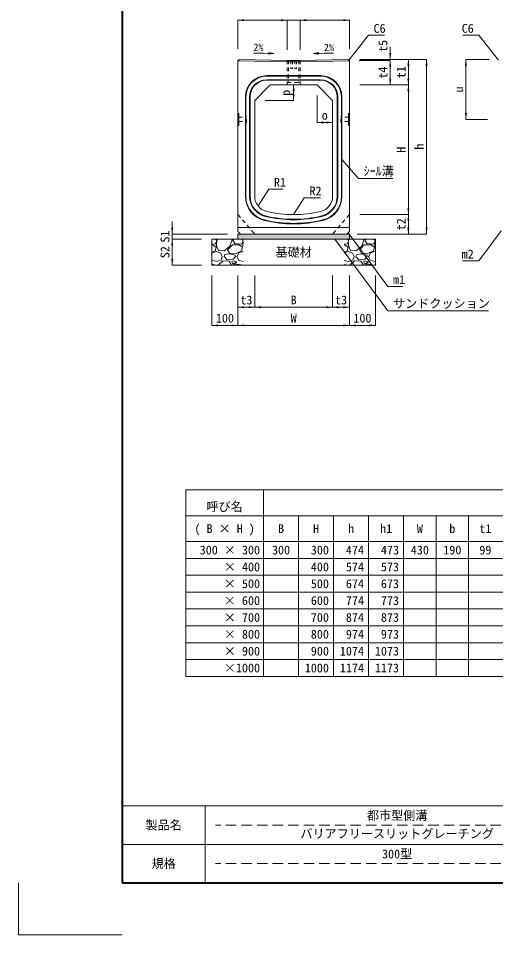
# Model space of a CAD drawing. Units: millimetres at full size, sheet at 1:20. Extents: x -285 to 21875, y 5903 to 11843.
# Drawn here: x -285 to 1555, y 5903 to 9438 of the extents above; entities that cross this region are included whole.
import ezdxf
from ezdxf.enums import TextEntityAlignment as Align

# ---------------------------------------------------------------- set-up
doc = ezdxf.new("R2010")
doc.units = ezdxf.units.MM
doc.header["$LTSCALE"] = 20
doc.linetypes.add('USER1', pattern=[3, 2, -1])
doc.linetypes.add('USER2', pattern=[1.35, 0.75, -0.6])
for name, color, linetype, lineweight in [('Defpoints_2', 8, 'Continuous', 0), ('インサート', 3, 'USER2', 5), ('グレーチング', 7, 'Continuous', 13), ('ハッチング_基礎', 150, 'Continuous', 9), ('図枠', 7, 'Continuous', 5), ('寸法線', 7, 'Continuous', 13), ('寸法表', 7, 'Continuous', 13), ('引出線', 4, 'Continuous', 13), ('本体', 2, 'Continuous', 13), ('目地', 132, 'Continuous', 5), ('舗装・基礎', 3, 'Continuous', 13)]:
    doc.layers.add(name, color=color, linetype=linetype, lineweight=lineweight)
doc.layers.add('ハッチング_モルタル', color=30, linetype='Continuous')
doc.layers.add('文字', color=7, linetype='Continuous')
doc.styles.add('ＭＳ ゴシック', font='')
doc.styles.get('ＭＳ ゴシック').set_extended_font_data('MS Gothic')

# ---------------------------------------------------------------- blocks, each defined once
blk = doc.blocks.new('filled_arrow')
at = {"color": 0, "linetype": 'Continuous', "lineweight": -2}
blk.add_solid([(7.5, 1.25), (0, 0), (7.5, -1.25)], dxfattribs=at)
blk = doc.blocks.new('open_arrow')
at = {"color": 0, "linetype": 'Continuous', "lineweight": -2}
blk.add_lwpolyline([(7.5, 1.25), (0, 0), (7.5, -1.25)], dxfattribs=at)

msp = doc.modelspace()

# ---------------------------------------------------------------- hatches: boundary and pattern name
at = {"layer": 'ハッチング_モルタル'}
msp.add_hatch(color=256, dxfattribs=at).paths.add_polyline_path([(991.04, 8586.16), (991.04, 8606.16), (561.04, 8606.16), (561.04, 8586.16)])

# ---------------------------------------------------------------- linework, layer by layer
at = {"layer": 'Defpoints_2'}
for p, q in [((359.97, 7519.53), (659.97, 7519.53)), ((659.97, 7354.53), (794.97, 7354.53)), ((1199.97, 7354.53), (3219.97, 7354.53)), ((659.97, 7289.53), (794.97, 7289.53)), ((1199.97, 7289.53), (3219.97, 7289.53)), ((659.97, 7224.53), (794.97, 7224.53)), ((1199.97, 7224.53), (3094.97, 7224.53)), ((659.97, 7159.53), (794.97, 7159.53)), ((1199.97, 7159.53), (3219.97, 7159.53)), ((659.97, 7094.53), (794.97, 7094.53)), ((1199.97, 7094.53), (3219.97, 7094.53)), ((659.97, 7029.53), (794.97, 7029.53)), ((1199.97, 7029.53), (3094.97, 7029.53)), ((659.97, 6964.53), (794.97, 6964.53)), ((1199.97, 6964.53), (3219.97, 6964.53))]:
    msp.add_line(p, q, dxfattribs=at)
at = {"layer": 'Defpoints_2', "color": 7, "lineweight": 13}
for p in [(-285.03, 6103.12), (114.97, 5903.12)]:
    msp.add_line(p, (-285.03, 5903.12), dxfattribs=at)
at = {"layer": 'インサート'}
for p, q in [((564.24, 9056.96), (591.24, 9056.96)), ((564.24, 9056.96), (564.24, 9039.96)), ((594.24, 9060.96), (591.24, 9060.96)), ((591.24, 9060.96), (591.24, 9035.96)), ((594.24, 9035.96), (594.24, 9060.96)), ((957.84, 9060.96), (960.84, 9060.96)), ((957.84, 9035.96), (957.84, 9060.96)), ((960.84, 9060.96), (960.84, 9035.96)), ((987.84, 9056.96), (960.84, 9056.96)), ((987.84, 9056.96), (987.84, 9039.96)), ((564.24, 9039.96), (591.24, 9039.96)), ((591.24, 9035.96), (594.24, 9035.96)), ((960.84, 9035.96), (957.84, 9035.96)), ((987.84, 9039.96), (960.84, 9039.96))]:
    msp.add_line(p, q, dxfattribs=at)
at = {"layer": 'グレーチング', "linetype": 'USER2'}
for p, q in [((751.04, 9276.16), (801.04, 9276.16)), ((755.54, 9276.16), (755.54, 9191.16)), ((765.54, 9276.16), (765.54, 9244.16)), ((771.54, 9276.16), (771.54, 9244.16)), ((780.54, 9276.16), (780.54, 9244.16)), ((786.54, 9276.16), (786.54, 9244.16)), ((796.54, 9276.16), (796.54, 9191.16)), ((765.54, 9244.16), (771.54, 9244.16)), ((780.54, 9244.16), (786.54, 9244.16)), ((751.04, 9191.16), (801.04, 9191.16))]:
    msp.add_line(p, q, dxfattribs=at)
at = {"layer": 'ハッチング_基礎'}
for p, q in [((461.04, 8568.54), (473.68, 8567.02)), ((461.04, 8564.99), (464.54, 8564.99)), ((464.54, 8564.99), (477.75, 8555.84)), ((473.68, 8567.02), (478.76, 8576.16)), ((477.75, 8555.84), (473.68, 8541.62)), ((478.76, 8582.26), (474.31, 8586.16)), ((479.78, 8583.28), (478.76, 8561.94)), ((478.76, 8576.16), (478.76, 8582.26)), ((478.76, 8561.94), (486.89, 8542.64)), ((482.93, 8586.16), (479.78, 8583.28)), ((508.23, 8541.62), (530.58, 8558.89)), ((521.44, 8544.67), (539.72, 8564.99)), ((530.58, 8558.89), (538.71, 8584.29)), ((538.71, 8584.29), (537.57, 8586.16)), ((539.72, 8564.99), (566.14, 8564.99)), ((545.65, 8586.16), (541.76, 8582.26)), ((541.76, 8582.26), (549.88, 8570.07)), ((549.88, 8570.07), (575.28, 8567.02)), ((566.14, 8564.99), (579.35, 8555.84)), ((575.28, 8567.02), (580.36, 8576.16)), ((579.35, 8555.84), (575.28, 8541.62)), ((580.36, 8582.26), (575.91, 8586.16)), ((580.36, 8576.16), (580.36, 8582.26)), ((581.04, 8576.13), (580.36, 8561.94)), ((580.36, 8561.94), (581.04, 8560.33)), ((971.04, 8568.3), (981.68, 8567.02)), ((971.04, 8564.99), (972.54, 8564.99)), ((972.54, 8564.99), (985.75, 8555.84)), ((981.68, 8567.02), (986.76, 8576.16)), ((985.75, 8555.84), (981.68, 8541.62)), ((986.76, 8582.26), (982.31, 8586.16)), ((987.78, 8583.28), (986.76, 8561.94)), ((986.76, 8576.16), (986.76, 8582.26)), ((986.76, 8561.94), (994.89, 8542.64)), ((990.93, 8586.16), (987.78, 8583.28)), ((1016.23, 8541.62), (1038.58, 8558.89)), ((1029.44, 8544.67), (1047.72, 8564.99)), ((1038.58, 8558.89), (1046.71, 8584.29)), ((1046.71, 8584.29), (1045.57, 8586.16)), ((1047.72, 8564.99), (1074.14, 8564.99)), ((1053.65, 8586.16), (1049.76, 8582.26)), ((1049.76, 8582.26), (1057.88, 8570.07)), ((1057.88, 8570.07), (1083.28, 8567.02)), ((1074.14, 8564.99), (1087.35, 8555.84)), ((1083.28, 8567.02), (1088.36, 8576.16)), ((1087.35, 8555.84), (1083.28, 8541.62)), ((1088.36, 8582.26), (1083.91, 8586.16)), ((1089.38, 8583.28), (1088.36, 8561.94)), ((1088.36, 8576.16), (1088.36, 8582.26)), ((1088.36, 8561.94), (1091.04, 8555.58)), ((1091.04, 8584.79), (1089.38, 8583.28)), ((473.68, 8541.62), (461.04, 8535)), ((461.04, 8530.07), (462.51, 8533.49)), ((462.51, 8533.49), (478.76, 8538.57)), ((478.76, 8538.57), (495.02, 8532.48)), ((486.89, 8542.64), (508.23, 8541.62)), ((495.02, 8532.48), (501.12, 8519.27)), ((508.23, 8519.27), (511.28, 8527.4)), ((530.58, 8529.43), (511.28, 8527.4)), ((528.55, 8532.48), (521.44, 8544.67)), ((553.95, 8530.44), (528.55, 8532.48)), ((550.9, 8524.35), (530.58, 8529.43)), ((551.92, 8519.27), (550.9, 8524.35)), ((575.28, 8541.62), (553.95, 8530.44)), ((558.01, 8519.27), (564.11, 8533.49)), ((564.11, 8533.49), (580.36, 8538.57)), ((580.36, 8538.57), (581.04, 8538.32)), ((981.68, 8541.62), (971.04, 8536.04)), ((971.04, 8533.66), (986.76, 8538.57)), ((986.76, 8538.57), (1003.02, 8532.48)), ((994.89, 8542.64), (1016.23, 8541.62)), ((1003.02, 8532.48), (1009.12, 8519.27)), ((1016.23, 8519.27), (1019.28, 8527.4)), ((1038.58, 8529.43), (1019.28, 8527.4)), ((1036.55, 8532.48), (1029.44, 8544.67)), ((1061.95, 8530.44), (1036.55, 8532.48)), ((1058.9, 8524.35), (1038.58, 8529.43)), ((1059.92, 8519.27), (1058.9, 8524.35)), ((1083.28, 8541.62), (1061.95, 8530.44)), ((1066.01, 8519.27), (1072.11, 8533.49)), ((1072.11, 8533.49), (1088.36, 8538.57)), ((1088.36, 8538.57), (1091.04, 8537.57)), ((461.04, 8506.1), (461.49, 8505.04)), ((470.64, 8487.77), (461.04, 8489.21)), ((461.49, 8505.04), (478.76, 8499.96)), ((472.48, 8486.16), (470.64, 8487.77)), ((478.76, 8499.96), (496.04, 8505.04)), ((503.15, 8503.01), (484.69, 8486.16)), ((496.04, 8505.04), (501.12, 8519.27)), ((527.53, 8500.98), (503.15, 8503.01)), ((519.4, 8507.08), (508.23, 8519.27)), ((542.77, 8509.11), (519.4, 8507.08)), ((536.59, 8486.16), (527.53, 8500.98)), ((544.8, 8503.01), (537.69, 8499.96)), ((537.69, 8499.96), (541.76, 8489.8)), ((541.76, 8489.8), (557, 8498.95)), ((551.92, 8519.27), (542.77, 8509.11)), ((557, 8498.95), (544.8, 8503.01)), ((551.92, 8490.82), (547.25, 8486.16)), ((572.24, 8487.77), (551.92, 8490.82)), ((557, 8519.27), (563.09, 8505.04)), ((563.09, 8505.04), (580.36, 8499.96)), ((574.08, 8486.16), (572.24, 8487.77)), ((580.36, 8499.96), (581.04, 8500.16)), ((971.04, 8504.59), (986.76, 8499.96)), ((978.64, 8487.77), (971.04, 8488.91)), ((980.48, 8486.16), (978.64, 8487.77)), ((986.76, 8499.96), (1004.04, 8505.04)), ((1011.15, 8503.01), (992.69, 8486.16)), ((1004.04, 8505.04), (1009.12, 8519.27)), ((1035.53, 8500.98), (1011.15, 8503.01)), ((1027.4, 8507.08), (1016.23, 8519.27)), ((1050.77, 8509.11), (1027.4, 8507.08)), ((1044.59, 8486.16), (1035.53, 8500.98)), ((1052.8, 8503.01), (1045.69, 8499.96)), ((1045.69, 8499.96), (1049.76, 8489.8)), ((1049.76, 8489.8), (1065, 8498.95)), ((1059.92, 8519.27), (1050.77, 8509.11)), ((1065, 8498.95), (1052.8, 8503.01)), ((1059.92, 8490.82), (1055.25, 8486.16)), ((1080.24, 8487.77), (1059.92, 8490.82)), ((1065, 8519.27), (1071.09, 8505.04)), ((1071.09, 8505.04), (1088.36, 8499.96)), ((1082.08, 8486.16), (1080.24, 8487.77)), ((1088.36, 8499.96), (1091.04, 8500.75))]:
    msp.add_line(p, q, dxfattribs=at)
at = {"layer": '図枠', "lineweight": 40}
for p, q in [((114.97, 11643.12), (114.97, 6103.12)), ((114.97, 6103.12), (3714.97, 6103.12))]:
    msp.add_line(p, q, dxfattribs=at)
at = {"layer": '図枠', "lineweight": 13}
for p, q in [((3714.97, 6400.12), (114.97, 6400.12)), ((434.97, 6103.12), (434.97, 6400.12)), ((2814.97, 6251.62), (114.97, 6251.62))]:
    msp.add_line(p, q, dxfattribs=at)
at = {"layer": '図枠', "linetype": 'USER1', "lineweight": 9}
for p, q in [((1874.97, 6325.87), (474.97, 6325.87)), ((1874.97, 6177.37), (474.97, 6177.37))]:
    msp.add_line(p, q, dxfattribs=at)
at = {"layer": '寸法線'}
for p, q in [((561.04, 9431.11), (751.04, 9431.11)), ((561.04, 9319.96), (561.04, 9431.11)), ((849.04, 9431.11), (703.04, 9431.11)), ((751.04, 9316.16), (751.04, 9431.11)), ((751.04, 9316.16), (751.04, 9431.11)), ((801.04, 9316.16), (801.04, 9431.11)), ((801.04, 9431.11), (991.04, 9431.11)), ((801.04, 9316.16), (801.04, 9431.11)), ((991.04, 9319.96), (991.04, 9431.11)), ((1148.2, 9228.16), (1148.2, 9327.96)), ((1028.79, 9276.16), (1148.2, 9276.16)), ((1028.79, 9276.16), (1148.2, 9276.16)), ((1031.04, 9279.96), (1148.2, 9279.96)), ((1031.04, 9279.96), (1218.2, 9279.96)), ((1031.04, 9279.96), (1288.2, 9279.96)), ((1148.2, 9181.16), (1148.2, 9276.16)), ((1218.2, 9181.16), (1218.2, 9279.96)), ((1288.2, 8606.16), (1288.2, 9279.96)), ((1439.9, 9279.96), (1439.9, 9048.46)), ((1529.07, 9279.96), (1439.9, 9279.96)), ((776.04, 9121.16), (776.04, 9181.16)), ((1031.04, 9181.16), (1218.2, 9181.16)), ((1031.04, 9181.16), (1218.2, 9181.16)), ((1031.04, 9181.16), (1148.2, 9181.16)), ((1218.2, 8681.16), (1218.2, 9181.16)), ((666.04, 9121.16), (776.04, 9121.16)), ((866.04, 9141.16), (866.04, 9036.42)), ((866.04, 9036.42), (926.04, 9036.42)), ((1523.07, 9048.46), (1439.9, 9048.46)), ((1031.04, 8681.16), (1218.2, 8681.16)), ((1031.04, 8681.16), (1218.2, 8681.16)), ((1218.2, 8606.16), (1218.2, 8681.16)), ((308.1, 8538.16), (308.1, 8654.16)), ((521.04, 8606.16), (308.1, 8606.16)), ((1021.04, 8606.16), (1218.2, 8606.16)), ((1021.04, 8606.16), (1288.2, 8606.16)), ((308.1, 8486.16), (308.1, 8586.16)), ((421.04, 8586.16), (308.1, 8586.16)), ((421.04, 8586.16), (308.1, 8586.16)), ((421.04, 8486.16), (308.1, 8486.16)), ((461.04, 8446.16), (461.04, 8253.58)), ((561.04, 8446.16), (561.04, 8323.58)), ((561.04, 8446.16), (561.04, 8253.58)), ((561.04, 8446.16), (561.04, 8253.58)), ((626.04, 8446.16), (626.04, 8323.58)), ((626.04, 8446.16), (626.04, 8323.58)), ((926.04, 8446.16), (926.04, 8323.58)), ((926.04, 8446.16), (926.04, 8323.58)), ((991.04, 8446.16), (991.04, 8323.58)), ((991.04, 8446.16), (991.04, 8253.58)), ((991.04, 8446.16), (991.04, 8253.58)), ((1091.04, 8446.16), (1091.04, 8253.58)), ((561.04, 8323.58), (626.04, 8323.58)), ((626.04, 8323.58), (926.04, 8323.58)), ((926.04, 8323.58), (991.04, 8323.58)), ((561.04, 8253.58), (461.04, 8253.58)), ((561.04, 8253.58), (991.04, 8253.58)), ((991.04, 8253.58), (1091.04, 8253.58))]:
    msp.add_line(p, q, dxfattribs=at)
at = {"layer": '寸法表'}
for p, q in [((359.97, 7619.53), (3469.97, 7619.53)), ((359.97, 7619.53), (359.97, 6899.53)), ((659.97, 7619.53), (659.97, 6899.53)), ((659.97, 7519.53), (3219.97, 7519.53)), ((794.97, 7519.53), (794.97, 6899.53)), ((929.97, 7519.53), (929.97, 6899.53)), ((1064.97, 7519.53), (1064.97, 6899.53)), ((1199.97, 7519.53), (1199.97, 6899.53)), ((1324.97, 7519.53), (1324.97, 6899.53)), ((1449.97, 7519.53), (1449.97, 6899.53)), ((359.97, 7419.53), (3469.97, 7419.53)), ((359.97, 7354.53), (659.97, 7354.53)), ((794.97, 7354.53), (1199.97, 7354.53)), ((359.97, 7289.53), (659.97, 7289.53)), ((794.97, 7289.53), (1199.97, 7289.53)), ((359.97, 7224.53), (659.97, 7224.53)), ((794.97, 7224.53), (1199.97, 7224.53)), ((359.97, 7159.53), (659.97, 7159.53)), ((794.97, 7159.53), (1199.97, 7159.53)), ((359.97, 7094.53), (659.97, 7094.53)), ((794.97, 7094.53), (1199.97, 7094.53)), ((359.97, 7029.53), (659.97, 7029.53)), ((794.97, 7029.53), (1199.97, 7029.53)), ((359.97, 6964.53), (659.97, 6964.53)), ((794.97, 6964.53), (1199.97, 6964.53)), ((359.97, 6899.53), (3469.97, 6899.53))]:
    msp.add_line(p, q, dxfattribs=at)
at = {"layer": '引出線'}
for points in [[(988.04, 9276.9), (1063.98, 9373.33), (1126.37, 9373.33)], [(1566.07, 9276.96), (1490.14, 9373.39), (1427.74, 9373.39)], [(699.09, 9302.69), (659.04, 9303.49), (623.11, 9304.21)], [(853.04, 9302.69), (893.04, 9303.49), (928.97, 9304.21)], [(962.04, 8893.44), (1025.54, 8820.68), (1158.29, 8820.68)], [(638.97, 8714.47), (679.96, 8779.62), (735.42, 8779.62)], [(776.04, 8681.16), (817.03, 8746.3), (879.06, 8746.3)], [(986.04, 8611.16), (1139.07, 8404.1), (1195.98, 8404.1)], [(1575.57, 8618.66), (1490.14, 8502.65), (1426.64, 8502.65)], [(934.72, 8586.16), (1139.07, 8309.66), (1527.29, 8309.66)]]:
    msp.add_lwpolyline(points, dxfattribs=at)
at = {"layer": '本体'}
for p, q in [((561.04, 9273.96), (567.04, 9279.84)), ((561.04, 8616.16), (561.04, 9273.96)), ((567.04, 9279.84), (751.04, 9276.16)), ((751.04, 9276.16), (801.04, 9276.16)), ((985.04, 9279.84), (801.04, 9276.16)), ((985.04, 9279.84), (991.04, 9273.96)), ((991.04, 8616.16), (991.04, 9273.96)), ((626.04, 9121.16), (686.04, 9181.16)), ((866.04, 9181.16), (686.04, 9181.16)), ((866.04, 9181.16), (926.04, 9121.16)), ((626.04, 8751.68), (626.04, 9121.16)), ((926.04, 8751.68), (926.04, 9121.16)), ((991.04, 8631.16), (561.04, 8631.16)), ((561.04, 8616.16), (571.04, 8606.16)), ((981.04, 8606.16), (571.04, 8606.16)), ((981.04, 8606.16), (991.04, 8616.16))]:
    msp.add_line(p, q, dxfattribs=at)
at = {"layer": '本体', "lineweight": 5}
for p, q in [((561.04, 9273.95), (750.98, 9270.16)), ((750.98, 9270.16), (801.1, 9270.16)), ((991.04, 9273.95), (801.1, 9270.16))]:
    msp.add_line(p, q, dxfattribs=at)
at = {"layer": '本体', "linetype": 'USER2'}
for p, q in [((751.04, 9276.16), (751.04, 9181.16)), ((801.04, 9276.16), (801.04, 9181.16)), ((561.04, 8681.16), (626.04, 8606.16)), ((991.04, 8681.16), (926.04, 8606.16))]:
    msp.add_line(p, q, dxfattribs=at)
at = {"layer": '本体', "lineweight": 9}
for p, q in [((561.04, 9072.96), (564.24, 9070.96)), ((564.24, 9025.96), (564.24, 9070.96)), ((991.04, 9072.96), (987.84, 9070.96)), ((987.84, 9025.96), (987.84, 9070.96)), ((564.24, 9025.96), (561.04, 9023.96)), ((987.84, 9025.96), (991.04, 9023.96))]:
    msp.add_line(p, q, dxfattribs=at)
at = {"layer": '本体'}
for centre, radius, start, end in [((686.04, 8751.68), 60, 180, 256.65764), ((866.04, 8751.68), 60, 283.34236, 0), ((776.04, 9131.16), 450, 256.65764, 283.34236)]:
    msp.add_arc(centre, radius, start, end, dxfattribs=at)
at = {"layer": '目地'}
for p, q in [((590.04, 8751.68), (590.04, 9135.16)), ((592.04, 8751.68), (592.04, 9135.16)), ((606.04, 8751.68), (606.04, 9135.16)), ((608.04, 8751.68), (608.04, 9135.16)), ((944.04, 9135.16), (944.04, 8751.68)), ((946.04, 9135.16), (946.04, 8751.68)), ((960.04, 9135.16), (960.04, 8751.68)), ((962.04, 9135.16), (962.04, 8751.68))]:
    msp.add_line(p, q, dxfattribs=at)
for points in [[(672.04, 9217.16), (776.04, 9217.16), (880.04, 9217.16)], [(672.04, 9215.16), (776.04, 9215.16), (880.04, 9215.16)], [(672.04, 9201.16), (776.04, 9201.16), (880.04, 9201.16)], [(672.04, 9199.16), (776.04, 9199.16), (880.04, 9199.16)]]:
    msp.add_lwpolyline(points, dxfattribs=at)
for centre, radius, start, end in [((672.04, 9135.16), 82, 90, 180), ((672.04, 9135.16), 80, 90, 180), ((672.04, 9135.16), 66, 90, 180), ((672.04, 9135.16), 64, 90, 180), ((880.04, 9135.16), 82, 0, 90), ((880.04, 9135.16), 80, 0, 90), ((880.04, 9135.16), 66, 0, 90), ((880.04, 9135.16), 64, 0, 90), ((686.04, 8751.68), 96, 180, 256.65764), ((686.04, 8751.68), 94, 180, 256.65764), ((686.04, 8751.68), 80, 180, 256.65764), ((686.04, 8751.68), 78, 180, 256.65764), ((866.04, 8751.68), 78, 283.34236, 0), ((866.04, 8751.68), 80, 283.34236, 0), ((866.04, 8751.68), 94, 283.34236, 0), ((866.04, 8751.68), 96, 283.34236, 360), ((776.04, 9131.16), 470, 256.65764, 270), ((776.04, 9131.16), 468, 256.65764, 270), ((776.04, 9131.16), 468, 270, 283.34236), ((776.04, 9131.16), 470, 270, 283.34236), ((776.04, 9131.16), 486, 256.65764, 270), ((776.04, 9131.16), 484, 256.65764, 270), ((776.04, 9131.16), 484, 270, 283.34236), ((776.04, 9131.16), 486, 270, 283.34236)]:
    msp.add_arc(centre, radius, start, end, dxfattribs=at)
at = {"layer": '舗装・基礎'}
for points in [[(561.04, 8606.16), (991.04, 8606.16), (991.04, 8586.16), (561.04, 8586.16)], [(461.04, 8586.16), (1091.04, 8586.16), (1091.04, 8486.16), (461.04, 8486.16)]]:
    msp.add_lwpolyline(points, close=True, dxfattribs=at)

# ---------------------------------------------------------------- block references
at = {"layer": '寸法線', "xscale": 3.2, "yscale": 3.2}
for p in [(561.04, 9431.11), (801.04, 9431.11), (801.04, 9431.11), (866.04, 9036.42), (561.04, 8323.58), (626.04, 8323.58), (926.04, 8323.58), (461.04, 8253.58), (561.04, 8253.58), (991.04, 8253.58)]:
    msp.add_blockref('filled_arrow', p, dxfattribs=at)
for p, rotation in [((751.04, 9431.11), 180), ((751.04, 9431.11), 180), ((991.04, 9431.11), 180), ((1148.2, 9279.96), 90), ((1148.2, 9276.16), 270), ((1148.2, 9276.16), 270), ((1218.2, 9279.96), 270), ((1288.2, 9279.96), 270), ((1439.9, 9279.96), 270), ((1148.2, 9181.16), 90), ((1218.2, 9181.16), 90), ((776.04, 9181.16), 270), ((1218.2, 9181.16), 270), ((776.04, 9121.16), 90), ((1439.9, 9048.46), 90), ((926.04, 9036.42), 180), ((1218.2, 8681.16), 90), ((1218.2, 8681.16), 270), ((308.1, 8606.16), 90), ((1218.2, 8606.16), 90), ((1288.2, 8606.16), 90), ((308.1, 8586.16), 270), ((308.1, 8586.16), 270), ((308.1, 8486.16), 90), ((626.04, 8323.58), 180), ((926.04, 8323.58), 180), ((991.04, 8323.58), 180), ((561.04, 8253.58), 180), ((991.04, 8253.58), 180), ((1091.04, 8253.58), 180)]:
    msp.add_blockref('filled_arrow', p, dxfattribs=dict(at, rotation=rotation))
at = {"layer": '引出線'}
for p, xscale, yscale, rotation in [((699.09, 9302.69), 2.67, 2.67, 178.9), ((853.04, 9302.69), 2.67, 2.67, 1.1), ((988.04, 9276.9), 0.16, 0.16, 51.8), ((962.04, 8893.44), 0.16, 0.16, 311.1), ((638.97, 8714.47), 0.16, 0.16, 57.8), ((776.04, 8681.16), 0.16, 0.16, 57.8), ((986.04, 8611.16), 0.16, 0.16, 306.5), ((934.72, 8586.16), 0.16, 0.16, 306.5)]:
    msp.add_blockref('open_arrow', p, dxfattribs=dict(at, xscale=xscale, yscale=yscale, rotation=rotation))

# ---------------------------------------------------------------- texts
at = {"layer": '図枠', "style": 'ＭＳ ゴシック'}
for s, p in [('都市型側溝', (1174.97, 6363)), ('製品名', (274.97, 6325.87)), ('バリアフリースリットグレーチング', (1174.97, 6292.55)), ('300型', (1174.97, 6214.5)), ('規格', (274.97, 6177.37))]:
    msp.add_text(s, height=34.18, dxfattribs=at).set_placement(p, align=Align.MIDDLE_CENTER)
at = {"layer": '寸法線', "style": 'ＭＳ ゴシック'}
for s, p in [('t5', (1120.2, 9331.72)), ('t4', (1120.2, 9228.66)), ('t1', (1190.2, 9230.56)), ('p', (745.02, 9151.16)), ('u', (1411.9, 9164.21)), ('h', (1260.2, 8943.06)), ('H', (1190.2, 8931.16)), ('t2', (1190.2, 8643.66)), ('S1', (280.1, 8596.16)), ('S2', (280.1, 8536.16))]:
    msp.add_text(s, height=34.18, rotation=90, dxfattribs=at).set_placement(p, align=Align.MIDDLE_CENTER)
for s, p in [('o', (896.04, 9064.42)), ('t3', (593.54, 8351.58)), ('B', (776.04, 8351.58)), ('t3', (958.54, 8351.58)), ('100', (511.04, 8281.58)), ('W', (776.04, 8281.58)), ('100', (1041.04, 8281.58))]:
    msp.add_text(s, height=34.18, dxfattribs=at).set_placement(p, align=Align.MIDDLE_CENTER)
at = {"layer": '寸法表', "style": 'ＭＳ ゴシック'}
msp.add_text('呼び名', height=34.18, dxfattribs=at).set_placement((509.97, 7571.15), align=Align.TOP_CENTER)
for s, p in [('( B × H )', (509.97, 7469.53)), ('B', (727.47, 7469.53)), ('H', (862.47, 7469.53)), ('h', (997.47, 7469.53)), ('h1', (1132.47, 7469.53)), ('W', (1262.47, 7469.53)), ('b', (1387.47, 7469.53)), ('t1', (1514.97, 7469.53)), ('300', (727.47, 7387.03)), ('430', (1262.47, 7387.03)), ('190', (1387.47, 7387.03)), ('99', (1514.97, 7387.03))]:
    msp.add_text(s, height=34.18, dxfattribs=at).set_placement(p, align=Align.MIDDLE_CENTER)
for s, p in [('300 × 300', (646.47, 7387.03)), ('300', (911.97, 7387.03)), ('474', (1046.97, 7387.03)), ('473', (1181.97, 7387.03)), (' × 400', (646.47, 7322.03)), ('400', (911.97, 7322.03)), ('574', (1046.97, 7322.03)), ('573', (1181.97, 7322.03)), ('× 500', (646.47, 7257.03)), ('500', (911.97, 7257.03)), ('674', (1046.97, 7257.03)), ('673', (1181.97, 7257.03)), ('× 600', (646.47, 7192.03)), ('600', (911.97, 7192.03)), ('774', (1046.97, 7192.03)), ('773', (1181.97, 7192.03)), ('× 700', (646.47, 7127.03)), ('700', (911.97, 7127.03)), ('874', (1046.97, 7127.03)), ('873', (1181.97, 7127.03)), ('× 800', (646.47, 7062.03)), ('800', (911.97, 7062.03)), ('974', (1046.97, 7062.03)), ('973', (1181.97, 7062.03)), ('× 900', (646.47, 6997.03)), ('900', (911.97, 6997.03)), ('1074', (1046.97, 6997.03)), ('1073', (1181.97, 6997.03)), ('×1000', (646.47, 6932.03)), ('1000', (911.97, 6932.03)), ('1174', (1046.97, 6932.03)), ('1173', (1181.97, 6932.03))]:
    msp.add_text(s, height=34.18, dxfattribs=at).set_placement(p, align=Align.MIDDLE_RIGHT)
at = {"layer": '引出線', "style": 'ＭＳ ゴシック'}
for s, p in [('C6', (1083.98, 9416.53)), ('ｼｰﾙ溝', (1045.54, 8865.89)), ('R1', (699.96, 8822.82)), ('R2', (837.03, 8789.5)), ('m1', (1159.07, 8447.3)), ('サンドクッション', (1159.07, 8355.06))]:
    msp.add_text(s, height=34.18, dxfattribs=at).set_placement(p, align=Align.TOP_LEFT)
for s, p in [('C6', (1470.14, 9416.59)), ('m2', (1470.14, 8545.85))]:
    msp.add_text(s, height=34.18, dxfattribs=at).set_placement(p, align=Align.TOP_RIGHT)
msp.add_text('2%', height=28.48, rotation=358.854, dxfattribs=at).set_placement((659.77, 9340.09), align=Align.TOP_RIGHT)
msp.add_text('2%', height=28.48, rotation=1.146, dxfattribs=at).set_placement((892.31, 9340.09), align=Align.TOP_LEFT)
at = {"layer": '文字', "style": 'ＭＳ ゴシック'}
msp.add_text('基礎材', height=34.18, dxfattribs=at).set_placement((776.04, 8536.16), align=Align.MIDDLE_CENTER)

doc.saveas('drawing.dxf')
